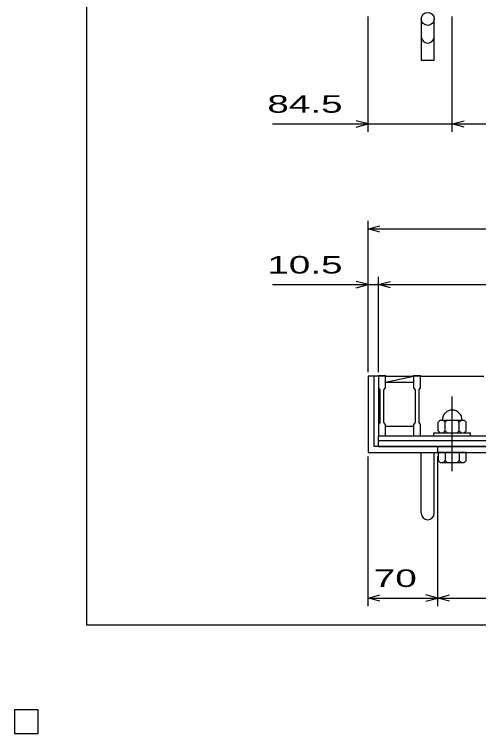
# Model space of a CAD drawing. Units: millimetres, scale not verified. Extents: x -1456 to 1385, y -1026 to 843.
# Drawn here: x -1456 to -989, y -1026 to -304 of the extents above; entities that cross this region are included whole.
import ezdxf
from ezdxf.enums import TextEntityAlignment as Align

# ---------------------------------------------------------------- set-up
doc = ezdxf.new("R2010")
doc.units = ezdxf.units.MM
doc.header["$LTSCALE"] = 8
doc.linetypes.add('CHAIN', pattern=[18.5, 12, -1.5, 3.5, -1.5])
for name, color, linetype, lineweight in [('0_2', 150, 'Continuous', 25), ('16', 3, 'Continuous', 25), ('19', 6, 'Continuous', 25), ('22', 4, 'Continuous', 25)]:
    doc.layers.add(name, color=color, linetype=linetype, lineweight=lineweight)
doc.styles.add('ベクトル', font='')
doc.styles.get('ベクトル').set_extended_font_data('ベクトル')

msp = doc.modelspace()

# ---------------------------------------------------------------- linework, layer by layer
at = {"layer": '0_2'}
for p, q in [((-1383.2, -917.2), (-1383.2, 842.8)), ((1384.8, -917.2), (-1383.2, -917.2))]:
    msp.add_line(p, q, dxfattribs=at)
at = {"layer": '16'}
for p, q in [((-1090, -667), (-1090, -666.3)), ((-1090, -666.3), (-1083, -666.3)), ((-1090, -667), (-1090, -678.5)), ((-1083, -667), (-1090, -667)), ((-1090, -667), (-1090, -717)), ((-1083, -666.3), (-1083, -667)), ((-1083, -678.5), (-1083, -667)), ((-1083, -667), (-1054.7, -667)), ((-1083, -673), (-1054.7, -667)), ((-1054.7, -667), (-1054.7, -666.3)), ((-1054.7, -666.3), (-1047.7, -666.3)), ((-1054.7, -667), (-1054.7, -678.5)), ((-1047.7, -667), (-1054.7, -667)), ((-1047.7, -666.3), (-1047.7, -667)), ((-1047.7, -678.5), (-1047.7, -667)), ((-1047.7, -667), (-984.1, -667)), ((-1090, -678.5), (-1088.5, -680.5)), ((-1084.5, -680.5), (-1083, -678.5)), ((-1083, -673), (-1054.7, -673)), ((-1054.7, -678.5), (-1053.2, -680.5)), ((-1049.2, -680.5), (-1047.7, -678.5)), ((-1088.5, -680.5), (-1088.5, -713.5)), ((-1084.5, -713.5), (-1084.5, -680.5)), ((-1053.2, -680.5), (-1053.2, -713.5)), ((-1049.2, -713.5), (-1049.2, -680.5)), ((-1088.5, -713.5), (-1090, -715.5)), ((-1083, -715.5), (-1084.5, -713.5)), ((-1053.2, -713.5), (-1054.7, -715.5)), ((-1047.7, -715.5), (-1049.2, -713.5)), ((-1027.9, -711), (-1029.9, -713)), ((-1029.9, -722), (-1029.9, -713)), ((-1027.9, -711), (-1003.9, -711)), ((-1024.9, -711), (-1022.9, -713)), ((-1022.9, -713), (-1020.9, -711)), ((-1022.9, -722), (-1022.9, -713)), ((-1010.9, -711), (-1008.9, -713)), ((-1008.9, -713), (-1006.9, -711)), ((-1008.9, -722), (-1008.9, -713)), ((-1003.9, -711), (-1001.9, -713)), ((-1001.9, -722), (-1001.9, -713)), ((-1090, -715.5), (-1090, -727)), ((-1083, -727), (-1083, -715.5)), ((-1083, -717), (-1054.7, -717)), ((-1054.7, -715.5), (-1054.7, -727)), ((-1047.7, -727), (-1047.7, -715.5)), ((-1029.9, -722), (-1027.9, -724)), ((-1024.9, -724), (-1022.9, -722)), ((-1020.9, -724), (-1022.9, -722)), ((-1010.9, -724), (-1008.9, -722)), ((-1006.9, -724), (-1008.9, -722)), ((-1003.9, -724), (-1001.9, -722)), ((-1090, -727), (-1083, -727)), ((-1090, -727), (-271, -727)), ((-1090, -731.5), (-1090, -727)), ((-1054.7, -727), (-1047.7, -727)), ((-1047.7, -727), (-984.1, -727)), ((-1034.4, -727), (-1034.4, -724)), ((-1034.4, -724), (-997.4, -724)), ((-1034.4, -727), (-997.4, -727)), ((-997.4, -727), (-997.4, -724)), ((-1090, -731.5), (-271, -731.5)), ((-1090, -737.5), (-1090, -731.5)), ((-1090, -737.5), (-271, -737.5)), ((-1432, -1002), (-1456, -1002)), ((-1456, -1002), (-1456, -1026)), ((-1432, -1002), (-1456, -1002)), ((-1456, -1002), (-1456, -1026)), ((-1432, -1002), (-1456, -1002)), ((-1456, -1002), (-1456, -1026)), ((-1432, -1002), (-1456, -1002)), ((-1456, -1002), (-1456, -1026)), ((-1432, -1002), (-1456, -1002)), ((-1456, -1002), (-1456, -1026)), ((-1432, -1026), (-1432, -1002)), ((-1432, -1026), (-1432, -1002)), ((-1432, -1026), (-1432, -1002)), ((-1432, -1026), (-1432, -1002)), ((-1432, -1026), (-1432, -1002)), ((-1456, -1026), (-1432, -1026)), ((-1456, -1026), (-1432, -1026)), ((-1456, -1026), (-1432, -1026)), ((-1456, -1026), (-1432, -1026)), ((-1456, -1026), (-1432, -1026))]:
    msp.add_line(p, q, dxfattribs=at)
at = {"layer": '16', "linetype": 'CHAIN'}
msp.add_line((-1015.9, -762.4), (-1015.9, -687.4), dxfattribs=at)
at = {"layer": '16'}
msp.add_arc((-1015.9, -711), 10, 0, 180, dxfattribs=at)
at = {"layer": '19'}
for p, q in [((-1047, -308), (-1047, -349.62)), ((-1034, -349.62), (-1034, -308)), ((-1047, -349.62), (-1034, -349.62)), ((-1090, -667), (-1100.5, -667)), ((-1100.5, -667), (-1100.5, -743.5)), ((-1094.5, -737.5), (-1094.5, -667)), ((-1100.5, -743.5), (-260.5, -743.5)), ((-266.5, -737.5), (-1094.5, -737.5)), ((-1047, -804.61), (-1047, -743.5)), ((-1034, -804.61), (-1034, -743.5)), ((-1030.5, -743.5), (-1030.5, -737.5)), ((-1029.9, -743.5), (-1029.9, -751.5)), ((-1001.9, -743.5), (-1029.9, -743.5)), ((-1022.9, -743.5), (-1022.9, -751.5)), ((-1008.9, -743.5), (-1008.9, -751.5)), ((-1001.9, -751.5), (-1001.9, -743.5)), ((-1029.9, -751.5), (-1027.9, -753.5)), ((-1027.9, -753.5), (-1003.9, -753.5)), ((-1022.9, -751.5), (-1024.9, -753.5)), ((-1020.9, -753.5), (-1022.9, -751.5)), ((-1008.9, -751.5), (-1010.9, -753.5)), ((-1006.9, -753.5), (-1008.9, -751.5)), ((-1003.9, -753.5), (-1001.9, -751.5))]:
    msp.add_line(p, q, dxfattribs=at)
msp.add_circle((-1040.5, -308), 6.5, dxfattribs=at)
for centre in [(-1040.5, -325.84), (-1040.5, -804.61)]:
    msp.add_arc(centre, 6.5, 180, 0, dxfattribs=at)
at = {"layer": '22'}
for p, q in [((-1100.5, -421.5), (-1100.5, -305.5)), ((-1015.9, -421.5), (-1015.9, -305.5)), ((-1100.5, -413.5), (-1112.5, -410.3)), ((-1015.9, -413.5), (-1003.9, -410.3)), ((-1196.5, -413.5), (-1100.5, -413.5)), ((-1112.5, -416.7), (-1100.5, -413.5)), ((-1100.5, -413.5), (-1015.9, -413.5)), ((-1003.9, -416.7), (-1015.9, -413.5)), ((-1015.9, -413.5), (-345.2, -413.5)), ((-1100.5, -663), (-1100.5, -511)), ((-1100.5, -519), (-1088.5, -515.8)), ((-1088.5, -522.2), (-1100.5, -519)), ((-1100.5, -519), (-260.5, -519)), ((-1100.5, -663), (-1100.5, -567)), ((-1090, -663), (-1090, -567)), ((-1196.5, -575), (-1100.5, -575)), ((-1100.5, -575), (-1112.5, -571.8)), ((-1112.5, -578.2), (-1100.5, -575)), ((-1100.5, -575), (-1090, -575)), ((-1090, -575), (-1078, -571.8)), ((-1078, -578.2), (-1090, -575)), ((-1090, -575), (-271, -575)), ((-1100.5, -897.9), (-1100.5, -747.5)), ((-1030.5, -897.9), (-1030.5, -747.5)), ((-1100.5, -889.9), (-1088.5, -886.7)), ((-1030.5, -889.9), (-1042.5, -886.7)), ((-1030.5, -889.9), (-1018.5, -886.7)), ((-1088.5, -893.1), (-1100.5, -889.9)), ((-1100.5, -889.9), (-1030.5, -889.9)), ((-1042.5, -893.1), (-1030.5, -889.9)), ((-1018.5, -893.1), (-1030.5, -889.9)), ((-1030.5, -889.9), (-330.5, -889.9))]:
    msp.add_line(p, q, dxfattribs=at)
at = {"layer": '22', "color": 2}
for p, q in [((-1432, -1002), (-1456, -1002)), ((-1456, -1002), (-1456, -1026)), ((-1432, -1002), (-1456, -1002)), ((-1456, -1002), (-1456, -1026)), ((-1432, -1002), (-1456, -1002)), ((-1456, -1002), (-1456, -1026)), ((-1432, -1026), (-1432, -1002)), ((-1432, -1026), (-1432, -1002)), ((-1432, -1026), (-1432, -1002)), ((-1456, -1026), (-1432, -1026)), ((-1456, -1026), (-1432, -1026)), ((-1456, -1026), (-1432, -1026))]:
    msp.add_line(p, q, dxfattribs=at)

# ---------------------------------------------------------------- texts
at = {"layer": '22', "color": 2, "style": 'ベクトル', "width": 1.65}
for s, p in [(' 84.5 ', (-1212.5, -393.5)), (' 10.5 ', (-1212.5, -555)), (' 70 ', (-1105.5, -869.9))]:
    msp.add_text(s, height=17.6, dxfattribs=at).set_placement(p, align=Align.MIDDLE_LEFT)

doc.saveas('drawing.dxf')
